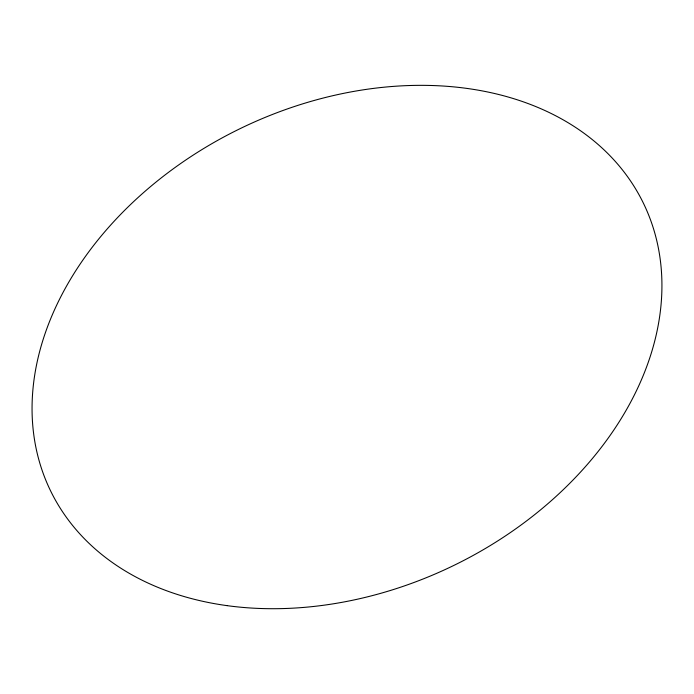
<?xml version="1.0" encoding="UTF-8"?>
<svg xmlns="http://www.w3.org/2000/svg" width="694" height="694" viewBox="0 0 694 694"><rect width="100%" height="100%" fill="white"/><g stroke="black" fill="none" stroke-linecap="round" stroke-linejoin="round"><path stroke-width="1.04" d="M227.042 605.636A329.468 243.134 -25.8 0 0 659.144 252.304A329.468 243.134 -25.8 0 0 154.814 183.051A329.468 243.134 -25.8 0 0 227.042 605.636"/></g></svg>
